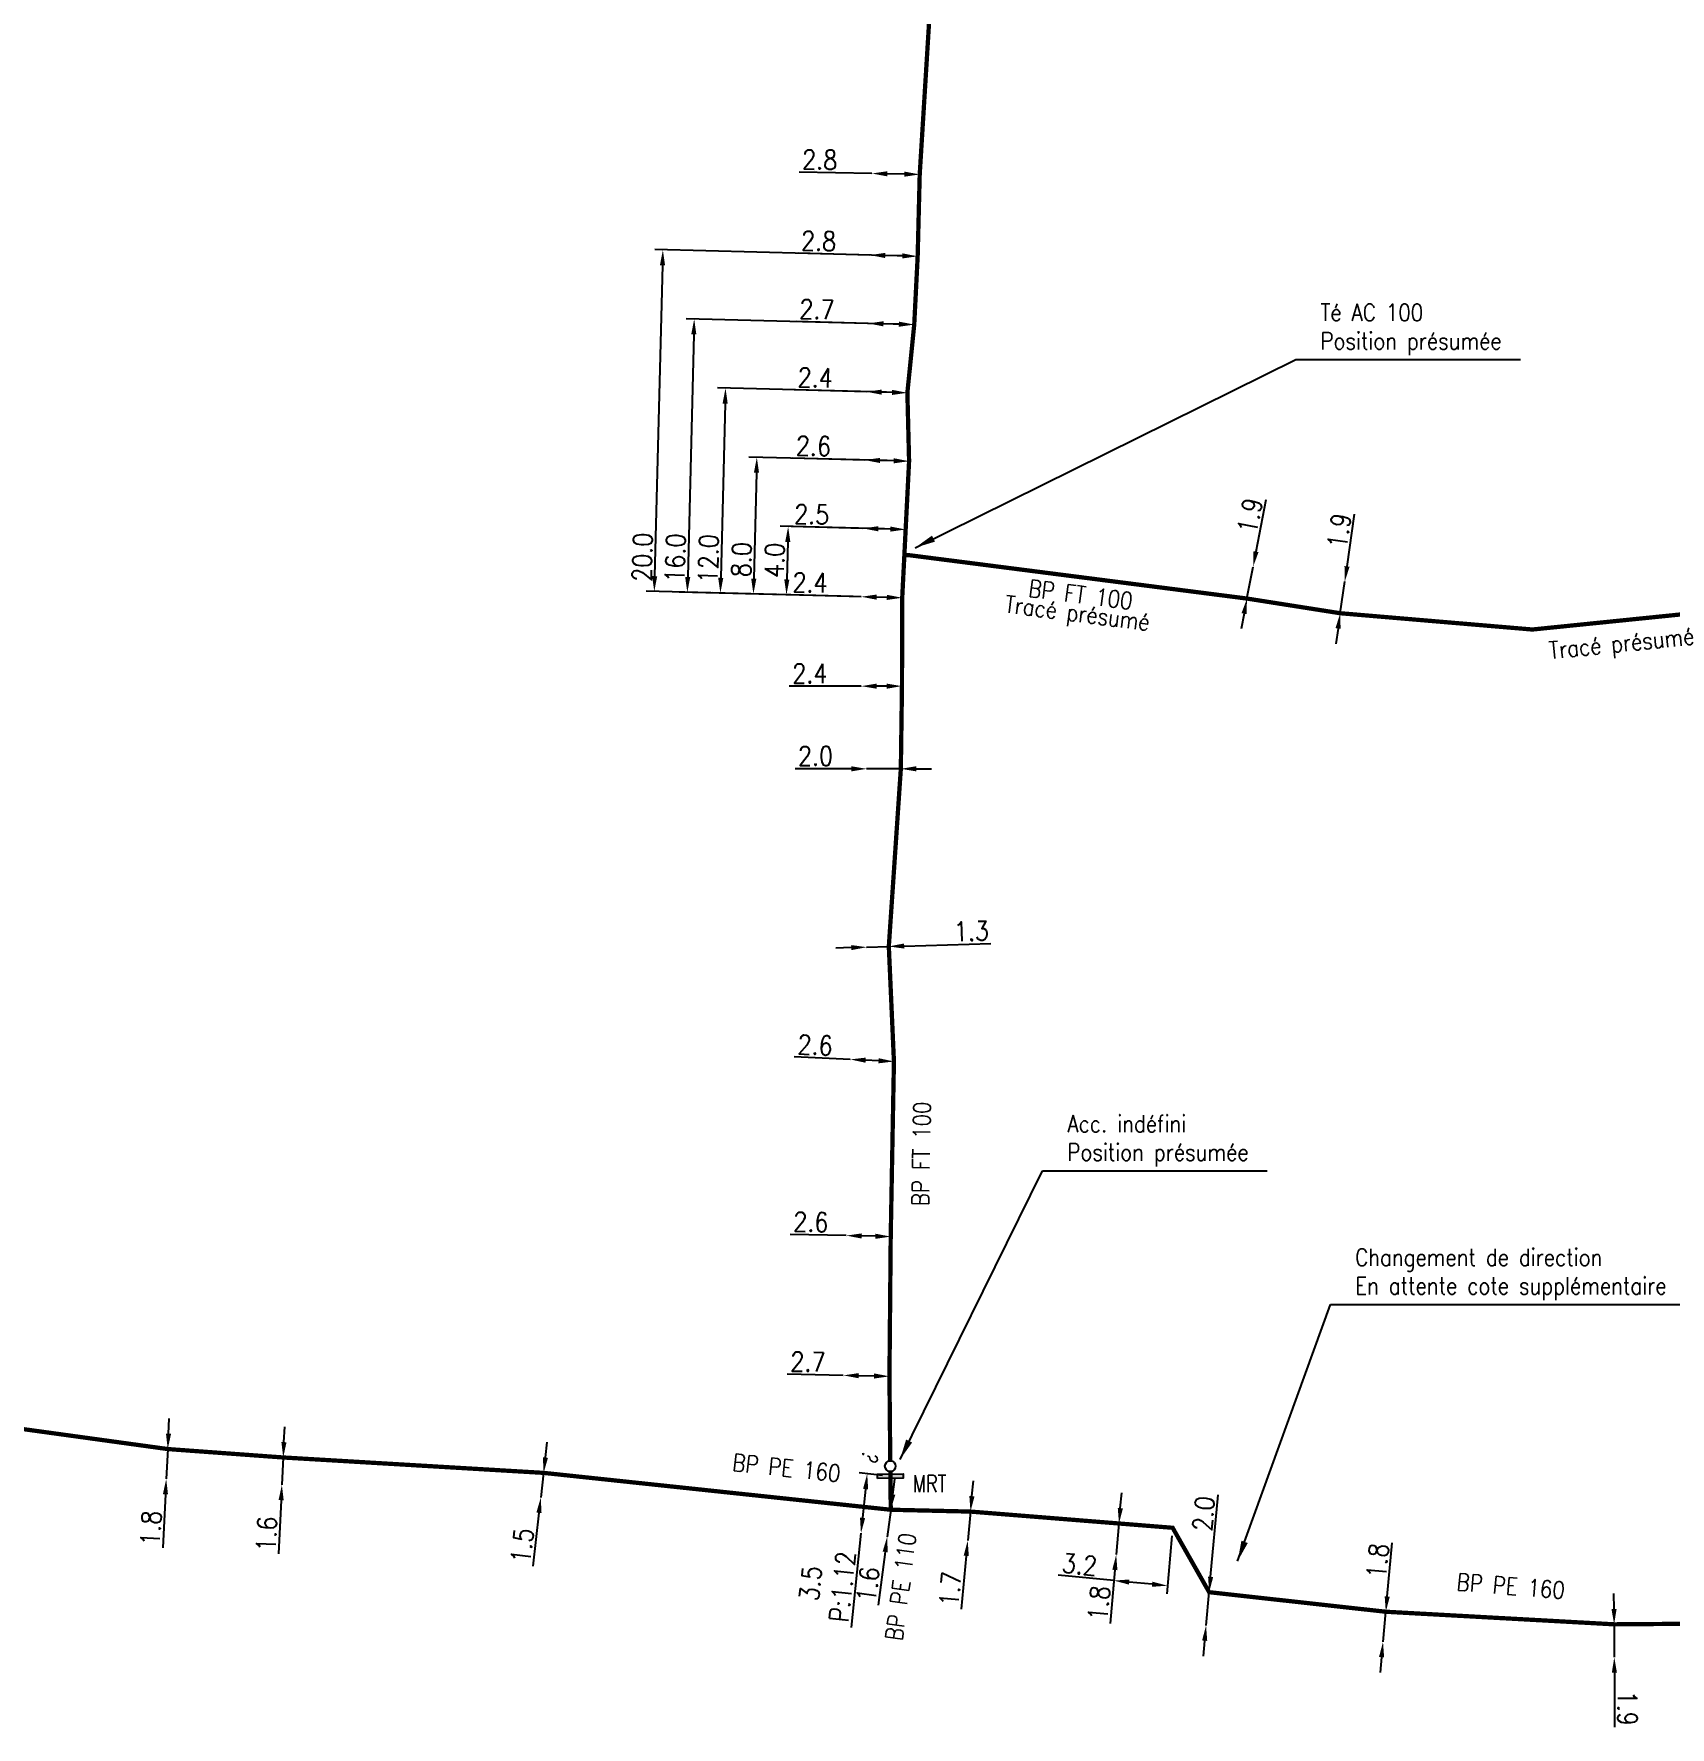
# Model space of a CAD drawing. Header units: millimetres. Extents: x 185000 to 186000, y 127990 to 129010.
# Drawn here: x 185095.6 to 185191.4, y 128013.6 to 128112.7 of the extents above; entities that cross this region are included whole.
import ezdxf
from ezdxf.enums import TextEntityAlignment as Align

# ---------------------------------------------------------------- set-up
doc = ezdxf.new("R2010")
doc.units = ezdxf.units.MM
doc.header["$PDMODE"] = 34
doc.linetypes.add('L_25_FT', pattern=[2000, 1000, 1000])
doc.linetypes.add('L_25_PE', pattern=[2000, 1000, 1000])
doc.layers.get('0').update_dxf_attribs({"linetype": 'CONTINUOUS'})
doc.layers.get('DEFPOINTS').update_dxf_attribs({"linetype": 'CONTINUOUS'})
for name, color, linetype in [('L_150', 1, 'CONTINUOUS'), ('L_340', 7, 'CONTINUOUS'), ('L_930', 7, 'CONTINUOUS')]:
    doc.layers.add(name, color=color, linetype=linetype)
doc.styles.add('G_ROMANS', font='ROMANS.SHX', dxfattribs={"width": 0.75})
doc.styles.get("Standard").update_dxf_attribs({"font": 'romans.shx', "width": 0.85})
doc.dimstyles.get("Standard").update_dxf_attribs({"dimtxt": 1.5, "dimasz": 1.2, "dimexe": 0.625, "dimexo": 0.625, "dimgap": 0.25, "dimtad": 1, "dimdec": 1, "dimzin": 0, "dimdsep": 46, "dimtxsty": 'Standard', "dimcen": -0.5, "dimadec": 0, "dimazin": 0, "dimtfac": 1, "dimtdec": 1, "dimtmove": 0, "dimatfit": 3, "dimfxl": 0, "dimtolj": 1, "dimtzin": 0, "dimarcsym": 0})

# ---------------------------------------------------------------- blocks, each defined once
blk = doc.blocks.new('*D2022')
at = {"layer": 'DEFPOINTS', "color": 0, "linetype": 'Continuous', "transparency": 16777216}
for p in [(185103.447, 128029.861), (185103.358, 128028.113), (185103.358, 128028.113)]:
    blk.add_point(p, dxfattribs=at)
at = {"layer": 'L_150', "color": 0, "linetype": 'Continuous', "lineweight": -2, "transparency": 16777216}
for p, q in [((185103.492, 128030.76), (185103.538, 128031.658)), ((185103.447, 128029.861), (185103.358, 128028.113)), ((185103.312, 128027.214), (185103.153, 128024.076))]:
    blk.add_line(p, q, dxfattribs=at)
at = {"layer": 'L_150', "color": 0, "linetype": 'Continuous', "transparency": 16777216}
for points in [[(185103.342, 128030.767), (185103.642, 128030.752), (185103.447, 128029.861)], [(185103.163, 128027.222), (185103.462, 128027.207), (185103.358, 128028.113)]]:
    blk.add_solid(points, dxfattribs=at)
at = {"layer": 'L_150', "color": 0, "linetype": 'Continuous', "transparency": 16777216, "insert": (185102.461, 128025.234), "char_height": 1.125, "attachment_point": 5, "rotation": 87.09954}
blk.add_mtext('\\A1;1.8', dxfattribs=at)
blk = doc.blocks.new('*D2023')
at = {"layer": 'DEFPOINTS', "color": 0, "linetype": 'Continuous', "transparency": 16777216}
for p in [(185110.203, 128029.368), (185110.125, 128027.77), (185110.125, 128027.77)]:
    blk.add_point(p, dxfattribs=at)
at = {"layer": 'L_150', "color": 0, "linetype": 'Continuous', "lineweight": -2, "transparency": 16777216}
for p, q in [((185110.247, 128030.267), (185110.291, 128031.166)), ((185110.203, 128029.368), (185110.125, 128027.77)), ((185110.081, 128026.871), (185109.927, 128023.733))]:
    blk.add_line(p, q, dxfattribs=at)
at = {"layer": 'L_150', "color": 0, "linetype": 'Continuous', "transparency": 16777216}
for points in [[(185110.097, 128030.274), (185110.397, 128030.26), (185110.203, 128029.368)], [(185109.931, 128026.878), (185110.231, 128026.864), (185110.125, 128027.77)]]:
    blk.add_solid(points, dxfattribs=at)
at = {"layer": 'L_150', "color": 0, "linetype": 'Continuous', "transparency": 16777216, "insert": (185109.233, 128024.889), "char_height": 1.125, "attachment_point": 5, "rotation": 87.19711}
blk.add_mtext('\\A1;1.6', dxfattribs=at)
blk = doc.blocks.new('*D2024')
at = {"layer": 'DEFPOINTS', "color": 0, "linetype": 'Continuous', "transparency": 16777216}
for p in [(185125.441, 128028.467), (185125.273, 128027.027), (185125.273, 128027.027)]:
    blk.add_point(p, dxfattribs=at)
at = {"layer": 'L_150', "color": 0, "linetype": 'Continuous', "lineweight": -2, "transparency": 16777216}
for p, q in [((185125.545, 128029.361), (185125.649, 128030.255)), ((185125.441, 128028.467), (185125.273, 128027.027)), ((185125.169, 128026.133), (185124.805, 128023.012))]:
    blk.add_line(p, q, dxfattribs=at)
at = {"layer": 'L_150', "color": 0, "linetype": 'Continuous', "transparency": 16777216}
for points in [[(185125.396, 128029.379), (185125.694, 128029.344), (185125.441, 128028.467)], [(185125.02, 128026.15), (185125.318, 128026.116), (185125.273, 128027.027)]]:
    blk.add_solid(points, dxfattribs=at)
at = {"layer": 'L_150', "color": 0, "linetype": 'Continuous', "transparency": 16777216, "insert": (185124.19, 128024.212), "char_height": 1.125, "attachment_point": 5, "rotation": 83.3561}
blk.add_mtext('\\A1;1.5', dxfattribs=at)
blk = doc.blocks.new('*D2025')
at = {"layer": 'DEFPOINTS', "color": 0, "linetype": 'Continuous', "transparency": 16777216}
for p in [(185145.75, 128026.309), (185145.542, 128024.733), (185145.542, 128024.733)]:
    blk.add_point(p, dxfattribs=at)
at = {"layer": 'L_150', "color": 0, "linetype": 'Continuous', "lineweight": -2, "transparency": 16777216}
for p, q in [((185145.867, 128027.202), (185145.984, 128028.094)), ((185145.75, 128026.309), (185145.542, 128024.733)), ((185145.425, 128023.841), (185145.014, 128020.726))]:
    blk.add_line(p, q, dxfattribs=at)
at = {"layer": 'L_150', "color": 0, "linetype": 'Continuous', "transparency": 16777216}
for points in [[(185145.718, 128027.221), (185146.016, 128027.182), (185145.75, 128026.309)], [(185145.276, 128023.86), (185145.573, 128023.821), (185145.542, 128024.733)]]:
    blk.add_solid(points, dxfattribs=at)
at = {"layer": 'L_150', "color": 0, "linetype": 'Continuous', "transparency": 16777216, "insert": (185144.417, 128021.935), "char_height": 1.125, "attachment_point": 5, "rotation": 82.50109}
blk.add_mtext('\\A1;1.6', dxfattribs=at)
blk = doc.blocks.new('*D2027')
at = {"layer": 'DEFPOINTS', "color": 0, "linetype": 'Continuous', "transparency": 16777216}
for p in [(185150.415, 128026.202), (185150.254, 128024.51), (185150.254, 128024.51)]:
    blk.add_point(p, dxfattribs=at)
at = {"layer": 'L_150', "color": 0, "linetype": 'Continuous', "lineweight": -2, "transparency": 16777216}
for p, q in [((185150.501, 128027.098), (185150.586, 128027.994)), ((185150.415, 128026.202), (185150.254, 128024.51)), ((185150.169, 128023.614), (185149.871, 128020.486))]:
    blk.add_line(p, q, dxfattribs=at)
at = {"layer": 'L_150', "color": 0, "linetype": 'Continuous', "transparency": 16777216}
for points in [[(185150.351, 128027.113), (185150.65, 128027.084), (185150.415, 128026.202)], [(185150.019, 128023.628), (185150.318, 128023.6), (185150.254, 128024.51)]]:
    blk.add_solid(points, dxfattribs=at)
at = {"layer": 'L_150', "color": 0, "linetype": 'Continuous', "transparency": 16777216, "insert": (185149.23, 128021.673), "char_height": 1.125, "attachment_point": 5, "rotation": 84.55967}
blk.add_mtext('\\A1;1.7', dxfattribs=at)
blk = doc.blocks.new('*D2028')
at = {"layer": 'DEFPOINTS', "color": 0, "linetype": 'Continuous', "transparency": 16777216}
for p in [(185159.105, 128025.505), (185158.943, 128023.682), (185158.943, 128023.682)]:
    blk.add_point(p, dxfattribs=at)
at = {"layer": 'L_150', "color": 0, "linetype": 'Continuous', "lineweight": -2, "transparency": 16777216}
for p, q in [((185159.184, 128026.401), (185159.264, 128027.298)), ((185159.105, 128025.505), (185158.943, 128023.682)), ((185158.863, 128022.786), (185158.586, 128019.656))]:
    blk.add_line(p, q, dxfattribs=at)
at = {"layer": 'L_150', "color": 0, "linetype": 'Continuous', "transparency": 16777216}
for points in [[(185159.035, 128026.415), (185159.334, 128026.388), (185159.105, 128025.505)], [(185158.714, 128022.799), (185159.013, 128022.772), (185158.943, 128023.682)]]:
    blk.add_solid(points, dxfattribs=at)
at = {"layer": 'L_150', "color": 0, "linetype": 'Continuous', "transparency": 16777216, "insert": (185157.938, 128020.839), "char_height": 1.125, "attachment_point": 5, "rotation": 84.93121}
blk.add_mtext('\\A1;1.8', dxfattribs=at)
blk = doc.blocks.new('*D2029')
at = {"layer": 'DEFPOINTS', "color": 0, "linetype": 'Continuous', "transparency": 16777216}
for p in [(185142.976, 128034.174), (185142.976, 128034.174), (185145.675, 128034.117)]:
    blk.add_point(p, dxfattribs=at)
at = {"layer": 'L_150', "color": 0, "linetype": 'Continuous', "lineweight": -2, "transparency": 16777216}
for p, q in [((185142.976, 128034.174), (185139.698, 128034.244)), ((185144.776, 128034.136), (185143.876, 128034.155))]:
    blk.add_line(p, q, dxfattribs=at)
at = {"layer": 'L_150', "color": 0, "linetype": 'Continuous', "transparency": 16777216}
for points in [[(185143.879, 128034.305), (185143.873, 128034.005), (185142.976, 128034.174)], [(185144.779, 128034.286), (185144.772, 128033.986), (185145.675, 128034.117)]]:
    blk.add_solid(points, dxfattribs=at)
at = {"layer": 'L_150', "color": 0, "linetype": 'Continuous', "transparency": 16777216, "insert": (185140.903, 128034.968), "char_height": 1.125, "attachment_point": 5, "rotation": 358.78112}
blk.add_mtext('\\A1;2.7', dxfattribs=at)
blk = doc.blocks.new('*D2030')
at = {"layer": 'DEFPOINTS', "color": 0, "linetype": 'Continuous', "transparency": 16777216}
for p in [(185143.15, 128042.352), (185143.15, 128042.352), (185145.749, 128042.294)]:
    blk.add_point(p, dxfattribs=at)
at = {"layer": 'L_150', "color": 0, "linetype": 'Continuous', "lineweight": -2, "transparency": 16777216}
for p, q in [((185143.15, 128042.352), (185139.872, 128042.425)), ((185144.85, 128042.314), (185144.05, 128042.332))]:
    blk.add_line(p, q, dxfattribs=at)
at = {"layer": 'L_150', "color": 0, "linetype": 'Continuous', "transparency": 16777216}
for points in [[(185144.053, 128042.482), (185144.046, 128042.182), (185143.15, 128042.352)], [(185144.853, 128042.464), (185144.846, 128042.164), (185145.749, 128042.294)]]:
    blk.add_solid(points, dxfattribs=at)
at = {"layer": 'L_150', "color": 0, "linetype": 'Continuous', "transparency": 16777216, "insert": (185141.078, 128043.148), "char_height": 1.125, "attachment_point": 5, "rotation": 358.72226}
blk.add_mtext('\\A1;2.6', dxfattribs=at)
blk = doc.blocks.new('*D2031')
at = {"layer": 'DEFPOINTS', "color": 0, "linetype": 'Continuous', "transparency": 16777216}
for p in [(185143.38, 128052.661), (185143.38, 128052.661), (185145.937, 128052.543)]:
    blk.add_point(p, dxfattribs=at)
at = {"layer": 'L_150', "color": 0, "linetype": 'Continuous', "lineweight": -2, "transparency": 16777216}
for p, q in [((185143.38, 128052.661), (185140.105, 128052.812)), ((185145.038, 128052.585), (185144.279, 128052.62))]:
    blk.add_line(p, q, dxfattribs=at)
at = {"layer": 'L_150', "color": 0, "linetype": 'Continuous', "transparency": 16777216}
for points in [[(185144.286, 128052.769), (185144.272, 128052.47), (185143.38, 128052.661)], [(185145.045, 128052.734), (185145.031, 128052.435), (185145.937, 128052.543)]]:
    blk.add_solid(points, dxfattribs=at)
at = {"layer": 'L_150', "color": 0, "linetype": 'Continuous', "transparency": 16777216, "insert": (185141.327, 128053.506), "char_height": 1.125, "attachment_point": 5, "rotation": 357.36335}
blk.add_mtext('\\A1;2.6', dxfattribs=at)
blk = doc.blocks.new('*D2032')
at = {"layer": 'DEFPOINTS', "color": 0, "linetype": 'Continuous', "transparency": 16777216}
for p in [(185144.339, 128059.233), (185144.339, 128059.233), (185145.638, 128059.273)]:
    blk.add_point(p, dxfattribs=at)
at = {"layer": 'L_150', "color": 0, "linetype": 'Continuous', "lineweight": -2, "transparency": 16777216}
for p, q in [((185143.439, 128059.206), (185142.54, 128059.178)), ((185144.339, 128059.233), (185145.638, 128059.273)), ((185146.538, 128059.3), (185151.613, 128059.454))]:
    blk.add_line(p, q, dxfattribs=at)
at = {"layer": 'L_150', "color": 0, "linetype": 'Continuous', "transparency": 16777216}
for points in [[(185143.435, 128059.356), (185143.444, 128059.056), (185144.339, 128059.233)], [(185146.533, 128059.45), (185146.543, 128059.15), (185145.638, 128059.273)]]:
    blk.add_solid(points, dxfattribs=at)
at = {"layer": 'L_150', "color": 0, "linetype": 'Continuous', "transparency": 16777216, "insert": (185150.47, 128060.17), "char_height": 1.125, "attachment_point": 5, "rotation": 1.74363}
blk.add_mtext('\\A1;1.3', dxfattribs=at)
blk = doc.blocks.new('*D2033')
at = {"layer": 'DEFPOINTS', "color": 0, "linetype": 'Continuous', "transparency": 16777216}
for p in [(185145.731, 128028.273), (185144.008, 128024.935), (185144.008, 128024.935)]:
    blk.add_point(p, dxfattribs=at)
at = {"layer": 'L_340', "color": 0, "linetype": 'Continuous', "lineweight": -2, "transparency": 16777216}
for p, q in [((185145.265, 128028.322), (185143.908, 128028.465)), ((185144.28, 128027.521), (185144.102, 128025.83)), ((185144.008, 128024.935), (185143.427, 128019.41))]:
    blk.add_line(p, q, dxfattribs=at)
at = {"layer": 'L_340', "color": 0, "linetype": 'Continuous', "transparency": 16777216}
for points in [[(185144.131, 128027.536), (185144.429, 128027.505), (185144.374, 128028.416)], [(185143.953, 128025.846), (185144.251, 128025.814), (185144.008, 128024.935)]]:
    blk.add_solid(points, dxfattribs=at)
at = {"layer": 'L_340', "color": 0, "linetype": 'Continuous', "transparency": 16777216, "insert": (185141.992, 128021.902), "char_height": 1.125, "attachment_point": 5, "rotation": 83.99639}
blk.add_mtext('\\A1;3.5\\PP:1.12', dxfattribs=at)
blk = doc.blocks.new('L_340_17')
at = {"linetype": 'Continuous'}
blk.add_hatch(color=0, dxfattribs=at).paths.add_polyline_path([(0.125, 0.75), (-0.125, 0.75), (-0.125, -0.75), (0.125, -0.75)])
at = {"color": 0, "linetype": 'Continuous'}
blk.add_lwpolyline([(-0.125, 0.75), (0.125, 0.75), (0.125, -0.75), (-0.125, -0.75)], close=True, dxfattribs=at)
at = {"color": 0, "linetype": 'Continuous', "width": 0.75}
for tag, height, flags, p in [('MRT', 1, 8, (0, 1.884)), ('DEF_LEG', 1.2, 3, (0, -5)), ('DEF_COUP', 1.2, 3, (0, -7.5)), ('DEF_TYPE', 1.2, 3, (0, -10))]:
    blk.add_attdef(tag, text='', height=height, dxfattribs=dict(at, flags=flags)).set_placement(p, align=Align.MIDDLE)
blk = doc.blocks.new('L_300_15')
at = {"color": 0, "linetype": 'Continuous'}
blk.add_circle((0, 0), 1.56, dxfattribs=at)
at = {"color": 0, "linetype": 'Continuous', "style": 'G_ROMANS', "width": 0.75}
blk.add_text('?', height=4.69, dxfattribs=at).set_placement((0, -6.56), align=Align.MIDDLE_CENTER)
at = {"color": 0, "linetype": 'Continuous', "width": 0.75}
blk.add_attdef('TYP', text='', height=4.69, dxfattribs=at).set_placement((0, 5.78), align=Align.MIDDLE_CENTER)
at = {"color": 0, "linetype": 'Continuous', "width": 0.75, "flags": 1}
blk.add_attdef('NUM', text='', height=3.75, dxfattribs=at).set_placement((0, -3.75), align=Align.MIDDLE_CENTER)
at = {"color": 0, "linetype": 'Continuous', "width": 0.75, "flags": 3}
for tag, p in [('DEF_COUP', (0, -13.21)), ('DEF_LEG', (0, -10.71)), ('DEF_TYPE', (0, -15.71))]:
    blk.add_attdef(tag, text='', height=1.2, dxfattribs=at).set_placement(p, align=Align.MIDDLE)
blk = doc.blocks.new('*D2034')
at = {"layer": 'DEFPOINTS', "color": 0, "linetype": 'Continuous', "transparency": 16777216}
for p in [(185164.382, 128021.484), (185164.201, 128019.543), (185164.201, 128019.543)]:
    blk.add_point(p, dxfattribs=at)
at = {"layer": 'L_150', "color": 0, "linetype": 'Continuous', "lineweight": -2, "transparency": 16777216}
for p, q in [((185164.466, 128022.38), (185164.914, 128027.19)), ((185164.201, 128019.543), (185164.382, 128021.484)), ((185164.118, 128018.647), (185164.034, 128017.75))]:
    blk.add_line(p, q, dxfattribs=at)
at = {"layer": 'L_150', "color": 0, "linetype": 'Continuous', "transparency": 16777216}
for points in [[(185164.317, 128022.394), (185164.615, 128022.366), (185164.382, 128021.484)], [(185163.968, 128018.661), (185164.267, 128018.633), (185164.201, 128019.543)]]:
    blk.add_solid(points, dxfattribs=at)
at = {"layer": 'L_150', "color": 0, "linetype": 'Continuous', "transparency": 16777216, "insert": (185164.057, 128026.075), "char_height": 1.125, "attachment_point": 5, "rotation": 84.67256}
blk.add_mtext('\\A1;2.0', dxfattribs=at)
blk = doc.blocks.new('*D2035')
at = {"layer": 'DEFPOINTS', "color": 0, "linetype": 'Continuous', "transparency": 16777216}
for p in [(185174.717, 128020.34), (185174.553, 128018.577), (185174.553, 128018.577)]:
    blk.add_point(p, dxfattribs=at)
at = {"layer": 'L_150', "color": 0, "linetype": 'Continuous', "lineweight": -2, "transparency": 16777216}
for p, q in [((185174.801, 128021.236), (185175.093, 128024.364)), ((185174.553, 128018.577), (185174.717, 128020.34)), ((185174.469, 128017.681), (185174.386, 128016.785))]:
    blk.add_line(p, q, dxfattribs=at)
at = {"layer": 'L_150', "color": 0, "linetype": 'Continuous', "transparency": 16777216}
for points in [[(185174.651, 128021.25), (185174.95, 128021.222), (185174.717, 128020.34)], [(185174.32, 128017.695), (185174.619, 128017.667), (185174.553, 128018.577)]]:
    blk.add_solid(points, dxfattribs=at)
at = {"layer": 'L_150', "color": 0, "linetype": 'Continuous', "transparency": 16777216, "insert": (185174.242, 128023.318), "char_height": 1.125, "attachment_point": 5, "rotation": 84.67256}
blk.add_mtext('\\A1;1.8', dxfattribs=at)
blk = doc.blocks.new('*D2036')
at = {"layer": 'DEFPOINTS', "color": 0, "linetype": 'Continuous', "transparency": 16777216}
for p in [(185188.076, 128019.604), (185188.086, 128017.674), (185188.086, 128017.674)]:
    blk.add_point(p, dxfattribs=at)
at = {"layer": 'L_150', "color": 0, "linetype": 'Continuous', "lineweight": -2, "transparency": 16777216}
for p, q in [((185188.072, 128020.504), (185188.067, 128021.404)), ((185188.076, 128019.604), (185188.086, 128017.674)), ((185188.091, 128016.774), (185188.107, 128013.587))]:
    blk.add_line(p, q, dxfattribs=at)
at = {"layer": 'L_150', "color": 0, "linetype": 'Continuous', "transparency": 16777216}
for points in [[(185188.222, 128020.505), (185187.922, 128020.503), (185188.076, 128019.604)], [(185188.241, 128016.775), (185187.941, 128016.773), (185188.086, 128017.674)]]:
    blk.add_solid(points, dxfattribs=at)
at = {"layer": 'L_150', "color": 0, "linetype": 'Continuous', "transparency": 16777216, "insert": (185188.851, 128014.689), "char_height": 1.125, "attachment_point": 5, "rotation": 270.29221}
blk.add_mtext('\\A1;1.9', dxfattribs=at)
blk = doc.blocks.new('*D2093')
at = {"layer": 'DEFPOINTS', "color": 0, "linetype": 'Continuous', "transparency": 16777216}
for p in [(185162.245, 128025.253), (185158.943, 128023.682), (185158.808, 128022.163)]:
    blk.add_point(p, dxfattribs=at)
at = {"layer": 'L_150', "color": 0, "linetype": 'Continuous', "lineweight": -2, "transparency": 16777216}
for p, q in [((185162.203, 128024.786), (185161.903, 128021.398)), ((185158.902, 128023.215), (185158.767, 128021.697)), ((185158.808, 128022.163), (185155.545, 128022.474)), ((185161.048, 128021.95), (185159.704, 128022.078))]:
    blk.add_line(p, q, dxfattribs=at)
at = {"layer": 'L_150', "color": 0, "linetype": 'Continuous', "transparency": 16777216}
for points in [[(185159.718, 128022.227), (185159.69, 128021.929), (185158.808, 128022.163)], [(185161.062, 128022.099), (185161.034, 128021.801), (185161.944, 128021.865)]]:
    blk.add_solid(points, dxfattribs=at)
at = {"layer": 'L_150', "color": 0, "linetype": 'Continuous', "transparency": 16777216, "insert": (185156.8, 128023.108), "char_height": 1.125, "attachment_point": 5, "rotation": 354.55656}
blk.add_mtext('\\A1;3.2', dxfattribs=at)
blk = doc.blocks.new('*D2144')
at = {"layer": 'DEFPOINTS', "color": 0, "linetype": 'Continuous', "transparency": 16777216}
for p in [(185144.023, 128079.741), (185144.023, 128079.741), (185146.422, 128079.681)]:
    blk.add_point(p, dxfattribs=at)
at = {"layer": 'L_150', "color": 0, "linetype": 'Continuous', "lineweight": -2, "transparency": 16777216}
for p, q in [((185144.023, 128079.741), (185139.8, 128079.847)), ((185145.523, 128079.703), (185144.923, 128079.718))]:
    blk.add_line(p, q, dxfattribs=at)
at = {"layer": 'L_150', "color": 0, "linetype": 'Continuous', "transparency": 16777216}
for points in [[(185144.926, 128079.868), (185144.919, 128079.568), (185144.023, 128079.741)], [(185145.526, 128079.853), (185145.519, 128079.553), (185146.422, 128079.681)]]:
    blk.add_solid(points, dxfattribs=at)
at = {"layer": 'L_150', "color": 0, "linetype": 'Continuous', "transparency": 16777216, "insert": (185141.031, 128080.567), "char_height": 1.125, "attachment_point": 5, "rotation": 358.55602}
blk.add_mtext('\\A1;2.4', dxfattribs=at)
blk = doc.blocks.new('*D2145')
at = {"layer": 'DEFPOINTS', "color": 0, "linetype": 'Continuous', "transparency": 16777216}
for p in [(185144.028, 128074.507), (185144.028, 128074.507), (185146.408, 128074.509)]:
    blk.add_point(p, dxfattribs=at)
at = {"layer": 'L_150', "color": 0, "linetype": 'Continuous', "lineweight": -2, "transparency": 16777216}
for p, q in [((185144.028, 128074.507), (185139.804, 128074.503)), ((185145.508, 128074.508), (185144.928, 128074.508))]:
    blk.add_line(p, q, dxfattribs=at)
at = {"layer": 'L_150', "color": 0, "linetype": 'Continuous', "transparency": 16777216}
for points in [[(185144.928, 128074.658), (185144.928, 128074.358), (185144.028, 128074.507)], [(185145.508, 128074.658), (185145.508, 128074.358), (185146.408, 128074.509)]]:
    blk.add_solid(points, dxfattribs=at)
at = {"layer": 'L_150', "color": 0, "linetype": 'Continuous', "transparency": 16777216, "insert": (185141.015, 128075.254), "char_height": 1.125, "attachment_point": 5, "rotation": 0.0573}
blk.add_mtext('\\A1;2.4', dxfattribs=at)
blk = doc.blocks.new('*D2146')
at = {"layer": 'DEFPOINTS', "color": 0, "linetype": 'Continuous', "transparency": 16777216}
for p in [(185144.341, 128069.67), (185144.341, 128069.67), (185146.341, 128069.671)]:
    blk.add_point(p, dxfattribs=at)
at = {"layer": 'L_150', "color": 0, "linetype": 'Continuous', "lineweight": -2, "transparency": 16777216}
for p, q in [((185143.441, 128069.67), (185140.162, 128069.669)), ((185146.341, 128069.671), (185144.341, 128069.67)), ((185147.241, 128069.671), (185148.141, 128069.671))]:
    blk.add_line(p, q, dxfattribs=at)
at = {"layer": 'L_150', "color": 0, "linetype": 'Continuous', "transparency": 16777216}
for points in [[(185143.441, 128069.82), (185143.441, 128069.52), (185144.341, 128069.67)], [(185147.241, 128069.821), (185147.241, 128069.521), (185146.341, 128069.671)]]:
    blk.add_solid(points, dxfattribs=at)
at = {"layer": 'L_150', "color": 0, "linetype": 'Continuous', "transparency": 16777216, "insert": (185141.351, 128070.419), "char_height": 1.125, "attachment_point": 5, "rotation": 0.01648}
blk.add_mtext('\\A1;2.0', dxfattribs=at)
blk = doc.blocks.new('*D2147')
at = {"layer": 'DEFPOINTS', "color": 0, "linetype": 'Continuous', "transparency": 16777216}
for p in [(185146.623, 128083.677), (185139.648, 128079.851), (185144.023, 128079.741)]:
    blk.add_point(p, dxfattribs=at)
at = {"layer": 'L_150', "color": 0, "linetype": 'Continuous', "lineweight": -2, "transparency": 16777216}
for p, q in [((185146.154, 128083.689), (185139.28, 128083.862)), ((185139.726, 128082.95), (185139.671, 128080.751)), ((185143.554, 128079.753), (185139.18, 128079.863))]:
    blk.add_line(p, q, dxfattribs=at)
at = {"layer": 'L_150', "color": 0, "linetype": 'Continuous', "transparency": 16777216}
for points in [[(185139.576, 128082.954), (185139.876, 128082.947), (185139.749, 128083.85)], [(185139.521, 128080.755), (185139.821, 128080.747), (185139.648, 128079.851)]]:
    blk.add_solid(points, dxfattribs=at)
at = {"layer": 'L_150', "color": 0, "linetype": 'Continuous', "transparency": 16777216, "insert": (185138.949, 128081.87), "char_height": 1.125, "attachment_point": 5, "rotation": 88.55681}
blk.add_mtext('\\A1;4.0', dxfattribs=at)
blk = doc.blocks.new('*D2148')
at = {"layer": 'DEFPOINTS', "color": 0, "linetype": 'Continuous', "transparency": 16777216}
for p in [(185144.124, 128083.74), (185144.124, 128083.74), (185146.623, 128083.677)]:
    blk.add_point(p, dxfattribs=at)
at = {"layer": 'L_150', "color": 0, "linetype": 'Continuous', "lineweight": -2, "transparency": 16777216}
for p, q in [((185144.124, 128083.74), (185139.924, 128083.846)), ((185145.723, 128083.699), (185145.023, 128083.717))]:
    blk.add_line(p, q, dxfattribs=at)
at = {"layer": 'L_150', "color": 0, "linetype": 'Continuous', "transparency": 16777216}
for points in [[(185145.027, 128083.867), (185145.02, 128083.567), (185144.124, 128083.74)], [(185145.727, 128083.849), (185145.719, 128083.549), (185146.623, 128083.677)]]:
    blk.add_solid(points, dxfattribs=at)
at = {"layer": 'L_150', "color": 0, "linetype": 'Continuous', "transparency": 16777216, "insert": (185141.132, 128084.565), "char_height": 1.125, "attachment_point": 5, "rotation": 358.55602}
blk.add_mtext('\\A1;2.5', dxfattribs=at)
blk = doc.blocks.new('*D2149')
at = {"layer": 'DEFPOINTS', "color": 0, "linetype": 'Continuous', "transparency": 16777216}
for p in [(185146.824, 128087.673), (185137.715, 128079.9), (185144.023, 128079.741)]:
    blk.add_point(p, dxfattribs=at)
at = {"layer": 'L_150', "color": 0, "linetype": 'Continuous', "lineweight": -2, "transparency": 16777216}
for p, q in [((185146.355, 128087.685), (185137.448, 128087.909)), ((185137.894, 128086.998), (185137.737, 128080.8)), ((185143.554, 128079.753), (185137.246, 128079.912))]:
    blk.add_line(p, q, dxfattribs=at)
at = {"layer": 'L_150', "color": 0, "linetype": 'Continuous', "transparency": 16777216}
for points in [[(185137.744, 128087.002), (185138.044, 128086.994), (185137.916, 128087.897)], [(185137.587, 128080.804), (185137.887, 128080.796), (185137.715, 128079.9)]]:
    blk.add_solid(points, dxfattribs=at)
at = {"layer": 'L_150', "color": 0, "linetype": 'Continuous', "transparency": 16777216, "insert": (185137.015, 128081.918), "char_height": 1.125, "attachment_point": 5, "rotation": 88.55602}
blk.add_mtext('\\A1;8.0', dxfattribs=at)
blk = doc.blocks.new('*D2150')
at = {"layer": 'DEFPOINTS', "color": 0, "linetype": 'Continuous', "transparency": 16777216}
for p in [(185144.225, 128087.738), (185144.225, 128087.738), (185146.824, 128087.673)]:
    blk.add_point(p, dxfattribs=at)
at = {"layer": 'L_150', "color": 0, "linetype": 'Continuous', "lineweight": -2, "transparency": 16777216}
for p, q in [((185144.225, 128087.738), (185140.025, 128087.844)), ((185145.924, 128087.696), (185145.124, 128087.716))]:
    blk.add_line(p, q, dxfattribs=at)
at = {"layer": 'L_150', "color": 0, "linetype": 'Continuous', "transparency": 16777216}
for points in [[(185145.128, 128087.866), (185145.121, 128087.566), (185144.225, 128087.738)], [(185145.928, 128087.846), (185145.92, 128087.546), (185146.824, 128087.673)]]:
    blk.add_solid(points, dxfattribs=at)
at = {"layer": 'L_150', "color": 0, "linetype": 'Continuous', "transparency": 16777216, "insert": (185141.232, 128088.564), "char_height": 1.125, "attachment_point": 5, "rotation": 358.55602}
blk.add_mtext('\\A1;2.6', dxfattribs=at)
blk = doc.blocks.new('*D2151')
at = {"layer": 'DEFPOINTS', "color": 0, "linetype": 'Continuous', "transparency": 16777216}
for p in [(185146.724, 128091.677), (185135.781, 128079.949), (185144.023, 128079.741)]:
    blk.add_point(p, dxfattribs=at)
at = {"layer": 'L_150', "color": 0, "linetype": 'Continuous', "lineweight": -2, "transparency": 16777216}
for p, q in [((185146.256, 128091.689), (185135.615, 128091.957)), ((185136.061, 128091.045), (185135.804, 128080.848)), ((185143.554, 128079.753), (185135.313, 128079.961))]:
    blk.add_line(p, q, dxfattribs=at)
at = {"layer": 'L_150', "color": 0, "linetype": 'Continuous', "transparency": 16777216}
for points in [[(185135.911, 128091.049), (185136.211, 128091.041), (185136.083, 128091.945)], [(185135.654, 128080.852), (185135.954, 128080.845), (185135.781, 128079.949)]]:
    blk.add_solid(points, dxfattribs=at)
at = {"layer": 'L_150', "color": 0, "linetype": 'Continuous', "transparency": 16777216, "insert": (185135.082, 128081.966), "char_height": 1.125, "attachment_point": 5, "rotation": 88.55681}
blk.add_mtext('\\A1;12.0', dxfattribs=at)
blk = doc.blocks.new('*D2152')
at = {"layer": 'DEFPOINTS', "color": 0, "linetype": 'Continuous', "transparency": 16777216}
for p in [(185144.325, 128091.737), (185144.325, 128091.737), (185146.724, 128091.677)]:
    blk.add_point(p, dxfattribs=at)
at = {"layer": 'L_150', "color": 0, "linetype": 'Continuous', "lineweight": -2, "transparency": 16777216}
for p, q in [((185144.325, 128091.737), (185140.102, 128091.844)), ((185145.825, 128091.699), (185145.225, 128091.715))]:
    blk.add_line(p, q, dxfattribs=at)
at = {"layer": 'L_150', "color": 0, "linetype": 'Continuous', "transparency": 16777216}
for points in [[(185145.229, 128091.864), (185145.221, 128091.565), (185144.325, 128091.737)], [(185145.829, 128091.849), (185145.821, 128091.549), (185146.724, 128091.677)]]:
    blk.add_solid(points, dxfattribs=at)
at = {"layer": 'L_150', "color": 0, "linetype": 'Continuous', "transparency": 16777216, "insert": (185141.333, 128092.563), "char_height": 1.125, "attachment_point": 5, "rotation": 358.55602}
blk.add_mtext('\\A1;2.4', dxfattribs=at)
blk = doc.blocks.new('*D2153')
at = {"layer": 'DEFPOINTS', "color": 0, "linetype": 'Continuous', "transparency": 16777216}
for p in [(185147.125, 128095.668), (185133.848, 128079.997), (185144.023, 128079.741)]:
    blk.add_point(p, dxfattribs=at)
at = {"layer": 'L_150', "color": 0, "linetype": 'Continuous', "lineweight": -2, "transparency": 16777216}
for p, q in [((185146.657, 128095.68), (185133.782, 128096.004)), ((185134.228, 128095.093), (185133.87, 128080.897)), ((185143.554, 128079.753), (185133.379, 128080.009))]:
    blk.add_line(p, q, dxfattribs=at)
at = {"layer": 'L_150', "color": 0, "linetype": 'Continuous', "transparency": 16777216}
for points in [[(185134.078, 128095.096), (185134.378, 128095.089), (185134.251, 128095.992)], [(185133.72, 128080.901), (185134.02, 128080.893), (185133.848, 128079.997)]]:
    blk.add_solid(points, dxfattribs=at)
at = {"layer": 'L_150', "color": 0, "linetype": 'Continuous', "transparency": 16777216, "insert": (185133.148, 128082.006), "char_height": 1.125, "attachment_point": 5, "rotation": 88.55681}
blk.add_mtext('\\A1;16.0', dxfattribs=at)
blk = doc.blocks.new('*D2154')
at = {"layer": 'DEFPOINTS', "color": 0, "linetype": 'Continuous', "transparency": 16777216}
for p in [(185144.426, 128095.736), (185144.426, 128095.736), (185147.125, 128095.668)]:
    blk.add_point(p, dxfattribs=at)
at = {"layer": 'L_150', "color": 0, "linetype": 'Continuous', "lineweight": -2, "transparency": 16777216}
for p, q in [((185144.426, 128095.736), (185140.226, 128095.842)), ((185146.225, 128095.691), (185145.326, 128095.713))]:
    blk.add_line(p, q, dxfattribs=at)
at = {"layer": 'L_150', "color": 0, "linetype": 'Continuous', "transparency": 16777216}
for points in [[(185145.329, 128095.863), (185145.322, 128095.563), (185144.426, 128095.736)], [(185146.229, 128095.841), (185146.222, 128095.541), (185147.125, 128095.668)]]:
    blk.add_solid(points, dxfattribs=at)
at = {"layer": 'L_150', "color": 0, "linetype": 'Continuous', "transparency": 16777216, "insert": (185141.434, 128096.562), "char_height": 1.125, "attachment_point": 5, "rotation": 358.55602}
blk.add_mtext('\\A1;2.7', dxfattribs=at)
blk = doc.blocks.new('*D2155')
at = {"layer": 'DEFPOINTS', "color": 0, "linetype": 'Continuous', "transparency": 16777216}
for p in [(185147.326, 128099.664), (185131.914, 128080.046), (185144.023, 128079.741)]:
    blk.add_point(p, dxfattribs=at)
at = {"layer": 'L_150', "color": 0, "linetype": 'Continuous', "lineweight": -2, "transparency": 16777216}
for p, q in [((185146.858, 128099.676), (185131.949, 128100.052)), ((185132.395, 128099.14), (185131.937, 128080.946)), ((185143.554, 128079.753), (185131.445, 128080.058))]:
    blk.add_line(p, q, dxfattribs=at)
at = {"layer": 'L_150', "color": 0, "linetype": 'Continuous', "transparency": 16777216}
for points in [[(185132.245, 128099.144), (185132.545, 128099.136), (185132.418, 128100.04)], [(185131.787, 128080.95), (185132.087, 128080.942), (185131.914, 128080.046)]]:
    blk.add_solid(points, dxfattribs=at)
at = {"layer": 'L_150', "color": 0, "linetype": 'Continuous', "transparency": 16777216, "insert": (185131.214, 128082.055), "char_height": 1.125, "attachment_point": 5, "rotation": 88.55602}
blk.add_mtext('\\A1;20.0', dxfattribs=at)
blk = doc.blocks.new('*D2156')
at = {"layer": 'DEFPOINTS', "color": 0, "linetype": 'Continuous', "transparency": 16777216}
for p in [(185144.527, 128099.735), (185144.527, 128099.735), (185147.326, 128099.664)]:
    blk.add_point(p, dxfattribs=at)
at = {"layer": 'L_150', "color": 0, "linetype": 'Continuous', "lineweight": -2, "transparency": 16777216}
for p, q in [((185144.527, 128099.735), (185140.327, 128099.841)), ((185146.426, 128099.687), (185145.427, 128099.712))]:
    blk.add_line(p, q, dxfattribs=at)
at = {"layer": 'L_150', "color": 0, "linetype": 'Continuous', "transparency": 16777216}
for points in [[(185145.43, 128099.862), (185145.423, 128099.562), (185144.527, 128099.735)], [(185146.43, 128099.837), (185146.423, 128099.537), (185147.326, 128099.664)]]:
    blk.add_solid(points, dxfattribs=at)
at = {"layer": 'L_150', "color": 0, "linetype": 'Continuous', "transparency": 16777216, "insert": (185141.535, 128100.56), "char_height": 1.125, "attachment_point": 5, "rotation": 358.55602}
blk.add_mtext('\\A1;2.8', dxfattribs=at)
blk = doc.blocks.new('*D2157')
at = {"layer": 'DEFPOINTS', "color": 0, "linetype": 'Continuous', "transparency": 16777216}
for p in [(185144.647, 128104.509), (185144.647, 128104.509), (185147.446, 128104.455)]:
    blk.add_point(p, dxfattribs=at)
at = {"layer": 'L_150', "color": 0, "linetype": 'Continuous', "lineweight": -2, "transparency": 16777216}
for p, q in [((185144.647, 128104.509), (185140.396, 128104.591)), ((185146.547, 128104.472), (185145.547, 128104.492))]:
    blk.add_line(p, q, dxfattribs=at)
at = {"layer": 'L_150', "color": 0, "linetype": 'Continuous', "transparency": 16777216}
for points in [[(185145.55, 128104.642), (185145.544, 128104.342), (185144.647, 128104.509)], [(185146.55, 128104.622), (185146.544, 128104.322), (185147.446, 128104.455)]]:
    blk.add_solid(points, dxfattribs=at)
at = {"layer": 'L_150', "color": 0, "linetype": 'Continuous', "transparency": 16777216, "insert": (185141.6, 128105.318), "char_height": 1.125, "attachment_point": 5, "rotation": 358.88838}
blk.add_mtext('\\A1;2.8', dxfattribs=at)
blk = doc.blocks.new('*D1268')
at = {"layer": 'DEFPOINTS', "color": 0, "linetype": 'Continuous', "transparency": 16777216}
for p in [(185166.954, 128081.5), (185166.954, 128081.5), (185166.594, 128079.634)]:
    blk.add_point(p, dxfattribs=at)
at = {"layer": 'L_150', "color": 0, "linetype": 'Continuous', "lineweight": -2, "transparency": 16777216}
for p, q in [((185167.124, 128082.384), (185167.712, 128085.424)), ((185166.594, 128079.634), (185166.954, 128081.5)), ((185166.423, 128078.751), (185166.252, 128077.867))]:
    blk.add_line(p, q, dxfattribs=at)
at = {"layer": 'L_150', "color": 0, "linetype": 'Continuous', "transparency": 16777216}
for points in [[(185166.977, 128082.412), (185167.272, 128082.355), (185166.954, 128081.5)], [(185166.276, 128078.779), (185166.57, 128078.722), (185166.594, 128079.634)]]:
    blk.add_solid(points, dxfattribs=at)
at = {"layer": 'L_150', "color": 0, "linetype": 'Continuous', "transparency": 16777216, "insert": (185166.767, 128084.488), "char_height": 1.125, "attachment_point": 5, "rotation": 79.07098}
blk.add_mtext('\\A1;1.9', dxfattribs=at)
blk = doc.blocks.new('*D1269')
at = {"layer": 'DEFPOINTS', "color": 0, "linetype": 'Continuous', "transparency": 16777216}
for p in [(185172.319, 128080.626), (185172.319, 128080.626), (185172.051, 128078.775)]:
    blk.add_point(p, dxfattribs=at)
at = {"layer": 'L_150', "color": 0, "linetype": 'Continuous', "lineweight": -2, "transparency": 16777216}
for p, q in [((185172.448, 128081.517), (185172.891, 128084.581)), ((185172.051, 128078.775), (185172.319, 128080.626)), ((185171.922, 128077.885), (185171.793, 128076.994))]:
    blk.add_line(p, q, dxfattribs=at)
at = {"layer": 'L_150', "color": 0, "linetype": 'Continuous', "transparency": 16777216}
for points in [[(185172.299, 128081.538), (185172.596, 128081.495), (185172.319, 128080.626)], [(185171.774, 128077.906), (185172.071, 128077.863), (185172.051, 128078.775)]]:
    blk.add_solid(points, dxfattribs=at)
at = {"layer": 'L_150', "color": 0, "linetype": 'Continuous', "transparency": 16777216, "insert": (185171.992, 128083.602), "char_height": 1.125, "attachment_point": 5, "rotation": 81.76699}
blk.add_mtext('\\A1;1.9', dxfattribs=at)

msp = doc.modelspace()

# ---------------------------------------------------------------- linework, layer by layer
at = {"layer": 'L_150', "linetype": 'L_25_FT', "ltscale": 0.5, "const_width": 0.25, "flags": 128}
for points in [[(185145.722, 128029.172), (185145.675, 128034.117), (185145.749, 128042.294), (185145.937, 128052.543), (185145.638, 128059.273), (185146.341, 128069.671), (185146.408, 128074.509), (185146.422, 128079.681), (185146.548, 128082.184), (185146.623, 128083.677), (185146.824, 128087.673), (185146.724, 128091.677), (185147.125, 128095.668), (185147.326, 128099.664), (185147.446, 128104.455), (185149.112, 128131.524), (185149.332, 128137.908), (185149.493, 128142.567), (185149.539, 128147.064), (185149.668, 128150.698), (185149.598, 128169.575), (185149.481, 128175.823), (185149.25, 128182.409), (185149.242, 128188.664), (185149.27, 128193.236), (185149.615, 128197.109), (185150.447, 128210.377)], [(185198.971, 128079.904), (185193.253, 128078.834), (185193.253, 128078.834), (185193.253, 128078.834), (185183.29, 128077.822), (185172.051, 128078.775), (185166.594, 128079.634), (185146.856, 128082.168), (185146.548, 128082.184)], [(185145.731, 128028.273), (185145.728, 128028.547)]]:
    msp.add_lwpolyline(points, dxfattribs=at)
at = {"layer": 'L_150', "linetype": 'L_25_PE', "const_width": 0.25, "flags": 128}
for points in [[(185000, 128054.583), (185006.421, 128052.182), (185021.372, 128047.031), (185027.242, 128044.776), (185027.242, 128044.776), (185035.217, 128042.307), (185045.67, 128038.9), (185056.151, 128036.697), (185060.582, 128035.409), (185064.09, 128035.088), (185072.201, 128033.845), (185079.126, 128033.028), (185092.459, 128031.377), (185103.447, 128029.861), (185110.203, 128029.368), (185125.441, 128028.467), (185145.75, 128026.309), (185150.415, 128026.202), (185159.105, 128025.505), (185162.245, 128025.253), (185164.382, 128021.484), (185174.717, 128020.34), (185188.076, 128019.604), (185205.779, 128019.735), (185217.133, 128020.106), (185219.833, 128020.195), (185234.638, 128022.657), (185242.485, 128024.054), (185248.932, 128025.157), (185257.173, 128026.903), (185259.49, 128030.858), (185267.494, 128032.945), (185268.632, 128033.183), (185268.865, 128033.231), (185275.145, 128034.539), (185282.816, 128036.223), (185294.662, 128038.944), (185300.31, 128040.566), (185307.305, 128042.754), (185314.228, 128044.793), (185329.748, 128049.286), (185331.197, 128049.483), (185332.17, 128049.615), (185333.945, 128051.812), (185338.36, 128052.293), (185343.663, 128053.129), (185357.769, 128055.332), (185363.076, 128056.186), (185366.821, 128056.778), (185377.19, 128058.276), (185381.789, 128059.042), (185389.039, 128060.784), (185397.2, 128062.321), (185402.265, 128063.29), (185410.516, 128064.7), (185420.294, 128066.47), (185429.378, 128068.528), (185429.763, 128068.615)], [(185145.75, 128026.309), (185145.731, 128028.273)]]:
    msp.add_lwpolyline(points, dxfattribs=at)

# ---------------------------------------------------------------- block references
at = {"layer": 'L_340', "ltscale": 0.5}
ref = msp.add_blockref('L_340_17', (185145.731, 128028.273), dxfattribs=dict(at, rotation=90.5439222457447))
ref.add_attrib('MRT', 'MRT', dxfattribs={"layer": '0', "color": 0, "linetype": 'Continuous', "height": 1, "width": 0.75}).set_placement((185148.03, 128027.834), align=Align.MIDDLE)
at = {"layer": 'L_930', "ltscale": 0.5, "xscale": 0.2, "yscale": 0.2, "zscale": 0.2, "rotation": 245.8425612755313}
msp.add_blockref('L_300_15', (185145.725, 128028.859), dxfattribs=at)

# ---------------------------------------------------------------- texts
at = {"layer": 'L_150', "linetype": 'Continuous', "width": 0.85}
for s, rotation, p in [('BP FT 100', 352.68525, (185156.863, 128079.865)), ('Tracé présumé', 352.68525, (185156.655, 128078.616)), ('Tracé présumé', 5.80053, (185188.531, 128076.856)), ('BP FT 100', 88.9495, (185147.534, 128047.138)), ('BP PE 160', 353.93492, (185139.654, 128028.756)), ('BP PE 110', 82.50109, (185146.339, 128021.8)), ('BP PE 160', 355.41076, (185182.033, 128021.842))]:
    msp.add_text(s, height=1, rotation=rotation, dxfattribs=at).set_placement(p, align=Align.MIDDLE)
at = {"layer": 'L_150', "linetype": 'Continuous', "char_height": 1, "attachment_point": 4}
for s, insert in [('Té AC 100\\PPosition présumée', (185170.894, 128095.379)), ('Changement de direction\\PEn attente cote supplémentaire', (185172.926, 128040.08))]:
    msp.add_mtext(s, dxfattribs=dict(at, insert=insert))
at = {"layer": 'L_930', "linetype": 'Continuous', "insert": (185156.087, 128047.901), "char_height": 1, "attachment_point": 4}
msp.add_mtext('Acc. indéfini\\PPosition présumée', dxfattribs=at)

# ---------------------------------------------------------------- dimensions: what is measured, and where the dimension line sits
at = {"layer": 'L_150', "linetype": 'Continuous'}
for base, p1, p2, angle, override, picture, middle in [((185144.647, 128104.509), (185147.446, 128104.455), (185144.647, 128104.509), 358.88838, {"dimscale": 0.75}, '*D2157', (185141.585, 128104.568)), ((185144.527, 128099.735), (185147.326, 128099.664), (185144.527, 128099.735), 358.55602, {"dimscale": 0.75}, '*D2156', (185141.516, 128099.811)), ((185131.914, 128080.046), (185147.326, 128099.664), (185144.023, 128079.741), 88.55602, {"dimscale": 0.75, "dimatfit": 0}, '*D2155', (185131.964, 128082.036)), ((185144.426, 128095.736), (185147.125, 128095.668), (185144.426, 128095.736), 358.55602, {"dimscale": 0.75}, '*D2154', (185141.415, 128095.812)), ((185133.848, 128079.997), (185147.125, 128095.668), (185144.023, 128079.741), 88.55681, {"dimscale": 0.75}, '*D2153', (185133.898, 128081.987)), ((185144.325, 128091.737), (185146.724, 128091.677), (185144.325, 128091.737), 358.55602, {"dimscale": 0.75}, '*D2152', (185141.314, 128091.813)), ((185135.781, 128079.949), (185146.724, 128091.677), (185144.023, 128079.741), 88.55681, {"dimscale": 0.75, "dimatfit": 0}, '*D2151', (185135.832, 128081.947)), ((185144.225, 128087.738), (185146.824, 128087.673), (185144.225, 128087.738), 358.55602, {"dimscale": 0.75}, '*D2150', (185141.213, 128087.814)), ((185137.715, 128079.9), (185146.824, 128087.673), (185144.023, 128079.741), 88.55602, {"dimscale": 0.75, "dimatfit": 0}, '*D2149', (185137.765, 128081.899)), ((185166.954, 128081.5), (185166.594, 128079.634), (185166.954, 128081.5), 259.07098, {"dimscale": 0.75, "dimlfac": 1, "dimlunit": 2, "dimatfit": 0}, '*D1268', (185167.503, 128084.346)), ((185144.124, 128083.74), (185146.623, 128083.677), (185144.124, 128083.74), 358.55602, {"dimscale": 0.75}, '*D2148', (185141.113, 128083.816)), ((185172.319, 128080.626), (185172.051, 128078.775), (185172.319, 128080.626), 261.76699, {"dimscale": 0.75, "dimatfit": 0}, '*D1269', (185172.734, 128083.494)), ((185144.023, 128079.741), (185146.422, 128079.681), (185144.023, 128079.741), 358.55602, {"dimscale": 0.75}, '*D2144', (185141.012, 128079.817)), ((185144.028, 128074.507), (185146.408, 128074.509), (185144.028, 128074.507), 0.0573, {"dimscale": 0.75}, '*D2145', (185141.016, 128074.504)), ((185144.341, 128069.67), (185146.341, 128069.671), (185144.341, 128069.67), 0.01648, {"dimscale": 0.75, "dimatfit": 0}, '*D2146', (185141.352, 128069.669)), ((185144.339, 128059.233), (185145.638, 128059.273), (185144.339, 128059.233), 1.74363, {"dimscale": 0.75, "dimatfit": 0}, '*D2032', (185150.493, 128059.42)), ((185143.38, 128052.661), (185145.937, 128052.543), (185143.38, 128052.661), 357.36335, {"dimscale": 0.75}, '*D2031', (185141.293, 128052.757)), ((185143.15, 128042.352), (185145.749, 128042.294), (185143.15, 128042.352), 358.72226, {"dimscale": 0.75}, '*D2030', (185141.061, 128042.399)), ((185142.976, 128034.174), (185145.675, 128034.117), (185142.976, 128034.174), 358.78112, {"dimscale": 0.75}, '*D2029', (185140.887, 128034.218)), ((185103.358, 128028.113), (185103.446552, 128029.860758), (185103.358, 128028.113), 87.09954, {"dimscale": 0.75, "dimatfit": 0}, '*D2022', (185103.210195, 128025.19576)), ((185110.125, 128027.77), (185110.203, 128029.368), (185110.125, 128027.77), 87.19711, {"dimscale": 0.75, "dimatfit": 0}, '*D2023', (185109.982, 128024.853)), ((185125.273, 128027.027), (185125.4408, 128028.4673), (185125.273, 128027.027), 83.3561, {"dimscale": 0.75, "dimatfit": 0}, '*D2024', (185124.935, 128024.1256)), ((185145.542, 128024.733), (185145.75, 128026.309), (185145.542, 128024.733), 82.50109, {"dimscale": 0.75, "dimatfit": 0}, '*D2025', (185145.161, 128021.837)), ((185150.254, 128024.51), (185150.415, 128026.202), (185150.254, 128024.51), 84.55967, {"dimscale": 0.75, "dimatfit": 0}, '*D2027', (185149.977, 128021.602)), ((185158.943, 128023.682), (185159.105, 128025.505), (185158.943, 128023.682), 84.93121, {"dimscale": 0.75, "dimatfit": 0}, '*D2028', (185158.685, 128020.772)), ((185164.201, 128019.543), (185164.382, 128021.484), (185164.201, 128019.543), 84.67256, {"dimscale": 0.75, "dimatfit": 0}, '*D2034', (185164.804, 128026.006)), ((185174.553, 128018.577), (185174.717, 128020.34), (185174.553, 128018.577), 84.67256, {"dimscale": 0.75, "dimatfit": 0}, '*D2035', (185174.988, 128023.248)), ((185188.086, 128017.674), (185188.076, 128019.604), (185188.086, 128017.674), 90.29221, {"dimscale": 0.75, "dimatfit": 0}, '*D2036', (185188.101, 128014.685))]:
    dim = msp.add_linear_dim(base=base, p1=p1, p2=p2, angle=angle, dimstyle='Standard', override=override, dxfattribs=at)
    dim.commit()
    dim.dimension.update_dxf_attribs({"geometry": picture, "text_midpoint": middle, "dimtype": 160})
dim = msp.add_linear_dim(base=(185139.648, 128079.851), p1=(185146.623, 128083.677), p2=(185144.023, 128079.741), angle=88.55681, dimstyle='Standard', override={"dimscale": 0.75, "dimatfit": 0}, dxfattribs=at)
dim.commit()
dim.dimension.update_dxf_attribs({"geometry": '*D2147', "text_midpoint": (185138.949, 128081.87)})
dim = msp.add_linear_dim(base=(185158.808, 128022.163), p1=(185162.245, 128025.253), p2=(185158.943, 128023.682), angle=354.55656, text='3.2', dimstyle='Standard', override={"dimscale": 0.75}, dxfattribs=at)
dim.commit()
dim.dimension.update_dxf_attribs({"geometry": '*D2093', "text_midpoint": (185156.728, 128022.362), "dimtype": 160})
at = {"layer": 'L_340', "linetype": 'Continuous'}
dim = msp.add_linear_dim(base=(185144.008, 128024.935), p1=(185145.731, 128028.273), p2=(185144.008, 128024.935), angle=83.99639, text='<>\\PP:1.12', dimstyle='Standard', override={"dimscale": 0.75}, dxfattribs=at)
dim.commit()
dim.dimension.update_dxf_attribs({"geometry": '*D2033', "text_midpoint": (185143.67, 128021.725), "dimtype": 160})

# ---------------------------------------------------------------- leaders
at = {"layer": 'L_150', "linetype": 'Continuous', "annotation_type": 0, "has_hookline": 1, "hookline_direction": 0}
for points, text_width in [([(185147.175, 128082.609), (185169.444, 128093.629), (185170.644, 128093.629)], 11.698), ([(185166.047, 128023.299), (185171.476, 128038.33), (185172.676, 128038.33)], 20.562)]:
    msp.add_leader(points, dimstyle='Standard', dxfattribs=dict(at, text_width=text_width))
at = {"layer": 'L_930', "linetype": 'Continuous', "annotation_type": 0, "has_hookline": 1, "hookline_direction": 0, "text_width": 11.698}
msp.add_leader([(185146.295, 128029.255), (185154.637, 128046.151), (185155.837, 128046.151)], dimstyle='Standard', dxfattribs=at)

doc.saveas('drawing.dxf')
